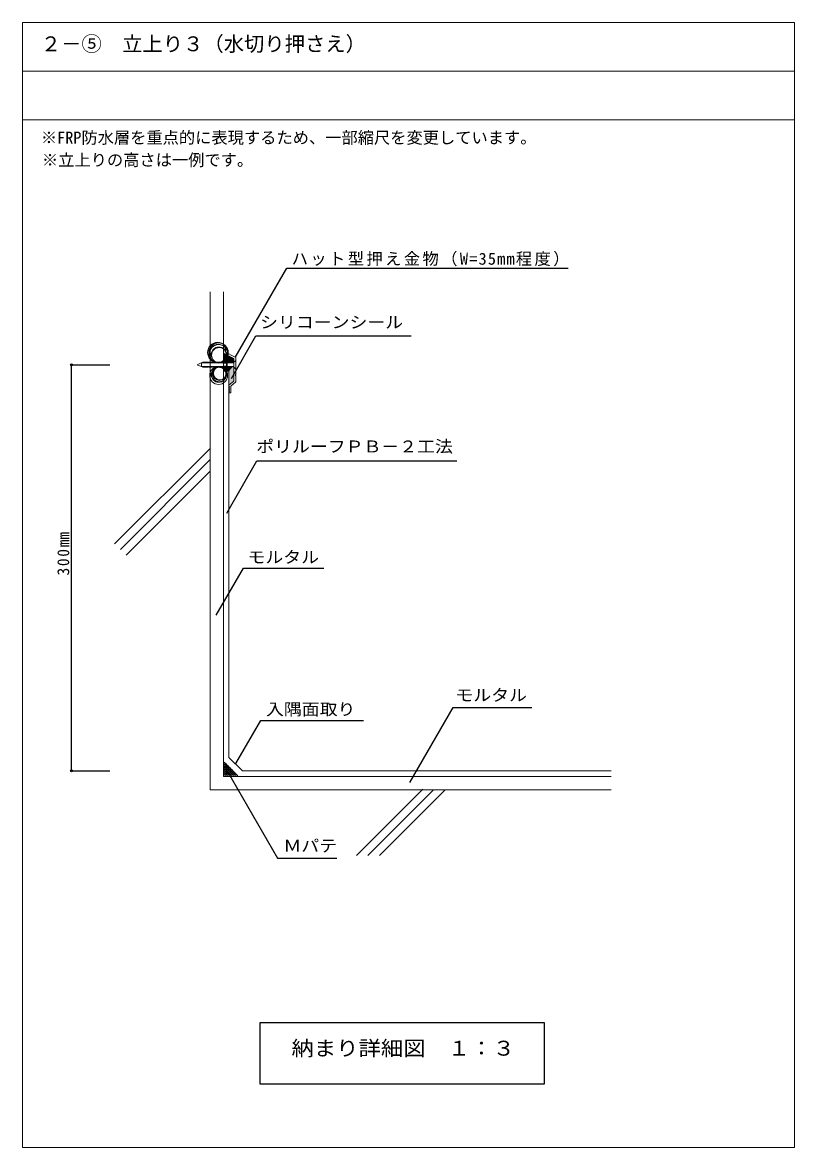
# Model space of a CAD drawing. Units: millimetres, scale not verified. Extents: x -286 to 284, y -488 to 343.
import ezdxf
from ezdxf.enums import TextEntityAlignment as Align

# ---------------------------------------------------------------- set-up
doc = ezdxf.new("R2010")
doc.units = ezdxf.units.MM
doc.header["$LTSCALE"] = 3
doc.header["$PDMODE"] = 32
doc.header["$PDSIZE"] = 1.5
doc.layers.add('0-0_躯体', color=7, linetype='Continuous', lineweight=18)
doc.layers.add('0-A', color=6, linetype='Continuous', lineweight=18)
for name, color, linetype in [('0-1_文字・引き出し線など', 4, 'Continuous'), ('0-2_ハッチ・塗りつぶしなど', 8, 'Continuous'), ('1-0', 7, 'Continuous')]:
    doc.layers.add(name, color=color, linetype=linetype)
doc.styles.add('ＭＳ ゴシック', font='')
doc.styles.get('ＭＳ ゴシック').set_extended_font_data('MS Gothic')

# ---------------------------------------------------------------- blocks, each defined once
blk = doc.blocks.new('AIGNBL01010004(1)')
at = {"layer": '0-0_躯体'}
for p, q in [((391.002, 827.048), (391.002, 827.701)), ((391.002, 824.808), (391.002, 824.157)), ((399.218, 827.733), (401.737, 828.082)), ((399.218, 824.123), (401.737, 823.776)), ((402.329, 827.737), (402.13, 827.544)), ((402.329, 824.119), (402.13, 824.314)), ((405.44, 827.721), (402.316, 827.721)), ((405.44, 824.137), (402.316, 824.137)), ((404.115, 829.17), (403.524, 829.251)), ((403.753, 829.477), (403.849, 828.917)), ((403.753, 822.381), (403.85, 822.939)), ((403.769, 822.371), (403.886, 822.948)), ((405.432, 827.053), (405.432, 825.918)), ((405.432, 824.805), (405.432, 825.938))]:
    blk.add_line(p, q, dxfattribs=at)
for points in [[(398.643, 827.735), (398.163, 827.285), (398.163, 827.707), (397.939, 827.707), (397.251, 827.272), (397.251, 827.694), (397.06, 827.694), (396.368, 827.285), (396.368, 827.707), (396.163, 827.707), (395.488, 827.299), (395.488, 827.707), (395.295, 827.707), (394.593, 827.272), (394.593, 827.707), (394.399, 827.707), (393.698, 827.272), (393.698, 827.72), (393.475, 827.72), (392.814, 827.272), (392.814, 827.707), (392.607, 827.707), (391.906, 827.285), (391.906, 827.707), (391.699, 827.707), (390.995, 827.272), (390.995, 827.694), (388.185, 827.694), (387.027, 827.036), (387.027, 824.822), (388.185, 824.162), (390.995, 824.162), (390.995, 824.584), (391.699, 824.15), (391.906, 824.15), (391.906, 824.572), (392.607, 824.15), (392.814, 824.15), (392.814, 824.584), (393.475, 824.137)], [(391.01, 827.701), (388.209, 827.699), (387.031, 827.024), (387.031, 825.906)], [(391.01, 824.157), (388.209, 824.159), (387.031, 824.834), (387.031, 825.95)], [(391.01, 827.272), (391.724, 827.709), (391.91, 827.709), (391.91, 827.048)], [(391.01, 824.584), (391.724, 824.147), (391.91, 824.147), (391.91, 824.808)], [(391.901, 827.051), (391.901, 827.272), (392.616, 827.709), (392.802, 827.709), (392.802, 827.048)], [(391.901, 824.807), (391.901, 824.584), (392.616, 824.147), (392.802, 824.147), (392.802, 824.808)], [(392.793, 827.051), (392.793, 827.272), (393.508, 827.709), (393.693, 827.709), (393.693, 827.048)], [(392.793, 824.807), (392.793, 824.584), (393.508, 824.147), (393.693, 824.147), (393.693, 824.808)], [(393.475, 824.137), (393.698, 824.137), (393.698, 824.584), (394.399, 824.15), (394.593, 824.15), (394.593, 824.584), (395.295, 824.15), (395.488, 824.15), (395.488, 824.559), (396.163, 824.15), (396.368, 824.15), (396.368, 824.572), (397.06, 824.162), (397.251, 824.162), (397.251, 824.584), (397.939, 824.15), (398.163, 824.15), (398.163, 824.572), (398.643, 824.123), (402.052, 823.652)], [(393.682, 827.051), (393.682, 827.272), (394.395, 827.709), (394.584, 827.709), (394.584, 827.048)], [(393.682, 824.807), (393.682, 824.584), (394.395, 824.147), (394.584, 824.147), (394.584, 824.808)], [(394.571, 827.051), (394.571, 827.272), (395.287, 827.709), (395.473, 827.709), (395.473, 827.048)], [(394.571, 824.807), (394.571, 824.584), (395.287, 824.147), (395.473, 824.147), (395.473, 824.808)], [(395.463, 827.051), (395.463, 827.272), (396.177, 827.709), (396.362, 827.709), (396.362, 827.048)], [(395.463, 824.807), (395.463, 824.584), (396.177, 824.147), (396.362, 824.147), (396.362, 824.808)], [(396.354, 827.051), (396.354, 827.272), (397.069, 827.709), (397.255, 827.709), (397.255, 827.048)], [(396.354, 824.807), (396.354, 824.584), (397.069, 824.147), (397.255, 824.147), (397.255, 824.808)], [(397.245, 827.051), (397.245, 827.272), (397.961, 827.709), (398.146, 827.709), (398.146, 827.072)], [(397.245, 824.807), (397.245, 824.584), (397.961, 824.147), (398.146, 824.147), (398.146, 824.798)], [(399.213, 827.721), (398.628, 827.721), (398.163, 827.272)], [(399.213, 824.137), (398.628, 824.137), (398.163, 824.584)], [(405.796, 825.928), (405.796, 828.064), (405.437, 827.72), (402.351, 827.72), (402.116, 827.551), (399.222, 827.285)], [(399.222, 824.572), (402.116, 824.307), (402.351, 824.137), (405.437, 824.137), (405.796, 823.796), (405.796, 825.928)], [(405.432, 827.341), (405.432, 827.718), (405.781, 828.036), (405.776, 825.928)], [(405.432, 824.516), (405.432, 824.14), (405.781, 823.821), (405.776, 825.928)]]:
    blk.add_lwpolyline(points, dxfattribs=at)
for points in [[(405.44, 827.053), (405.793, 827.372), (403.26, 827.053)], [(405.44, 824.805), (405.793, 824.486), (403.26, 824.805)]]:
    blk.add_lwpolyline(points, close=True, dxfattribs=at)
for centre, radius in [((398.809, 834.986), 7.424), ((399.441, 834.878), 7.188), ((399.233, 834.043), 6.898), ((399.527, 833.999), 6.721), ((399.613, 833.306), 5.639), ((399.987, 832.987), 5.611), ((399.558, 817.974), 6.606), ((399.613, 818.552), 5.639), ((400.005, 818.903), 5.574), ((400.034, 819.156), 4.928), ((400.515, 819.525), 4.804)]:
    blk.add_circle(centre, radius, dxfattribs=at)
blk = doc.blocks.new('AIGNBL01010005(1)')
at = {"layer": '0-0_躯体'}
blk.add_lwpolyline([(383.724, 825.868), (386.756, 824.464), (410.31, 824.464), (412.185, 822.559), (412.185, 829.118), (410.31, 827.292), (386.756, 827.292)], close=True, dxfattribs=at)

msp = doc.modelspace()

# ---------------------------------------------------------------- linework, layer by layer
at = {"layer": '0-0_躯体', "color": 6}
for p, q in [((-147.82, 76.082), (-147.82, 143.997)), ((-147.82, 90.118), (-147.82, 79.987)), ((-147.82, -223.918), (-147.82, 77.597)), ((-147.82, -223.918), (148.373, -223.918))]:
    msp.add_line(p, q, dxfattribs=at)
at = {"layer": '0-0_躯体'}
for p, q in [((-137.82, 76.082), (-137.82, 143.997)), ((-137.789, 98.646), (-130.32, 94.646)), ((-136.262, 99.529), (-129.612, 95.968)), ((-130.32, 94.646), (-130.32, 78.1)), ((-129.612, 95.968), (-128.82, 95.41)), ((-128.82, 95.41), (-128.82, 83.01)), ((-137.82, 74.432), (-137.82, 90.118)), ((-133.82, 75.1), (-130.32, 78.1)), ((-133.82, 75.1), (-133.82, 74.41)), ((-132.32, 74.41), (-128.82, 77.41)), ((-129.22, 82.41), (-128.82, 83.01)), ((-137.82, 74.181), (-137.82, -213.918)), ((-133.82, -192.918), (-133.82, 74.766)), ((-133.32, 73.91), (-133.82, 74.41)), ((-133.82, 73.41), (-133.32, 73.91)), ((-133.32, 70.91), (-133.82, 71.41)), ((-133.82, 70.41), (-133.32, 70.91)), ((-133.82, 69.41), (-132.32, 69.41)), ((-132.32, 74.41), (-132.32, 69.41)), ((-133.82, -192.918), (-133.82, -199.918)), ((-133.82, -199.918), (-123.82, -209.918)), ((148.373, -213.918), (-137.82, -213.918)), ((-123.82, -209.918), (-116.678, -209.918)), ((-112.678, -209.918), (-116.678, -209.918)), ((-112.678, -209.918), (148.373, -209.918))]:
    msp.add_line(p, q, dxfattribs=at)
at = {"layer": '0-0_躯体', "color": 4}
for p, q in [((-147.82, 28.343), (-218.265, -42.102)), ((-147.83, 19.848), (-214.022, -46.344)), ((-147.876, 11.316), (-209.779, -50.587)), ((-39.72, -272.388), (9.297, -223.371)), ((-31.235, -272.388), (17.063, -224.09)), ((-22.75, -272.388), (25.72, -223.918))]:
    msp.add_line(p, q, dxfattribs=at)
at = {"layer": '0-0_躯体'}
for points in [[(-133.82, 75.1), (-133.82, 85.324), (-137.527, 85.324)], [(-129.22, 82.41), (-128.82, 81.81), (-128.82, 77.41)], [(-133.82, 73.41), (-133.32, 72.91), (-133.82, 72.41), (-133.32, 71.91), (-133.82, 71.41)], [(-133.82, 70.41), (-133.32, 69.91), (-133.82, 69.41)]]:
    msp.add_lwpolyline(points, dxfattribs=at)
at = {"layer": '0-0_躯体', "color": 4}
for p in [(-136.5, -205), (-136.5, -206.5), (-136.5, -208), (-135, -206.5), (-135, -208), (-133.5, -208), (-136.5, -209.5), (-136.5, -211), (-136.5, -212.5), (-135, -209.5), (-135, -211), (-135, -212.5), (-133.5, -209.5), (-133.5, -211), (-133.5, -212.5), (-132, -209.5), (-132, -211), (-132, -212.5), (-130.5, -211), (-130.5, -212.5), (-129, -212.5)]:
    msp.add_point(p, dxfattribs=at)
at = {"layer": '0-0_躯体', "color": 8}
msp.add_solid([(-137.789, 98.646), (-137.762, 91.961), (-130.32, 94.646), (-130.695, 91.532)], dxfattribs=at)
at = {"layer": '0-1_文字・引き出し線など'}
for p, q in [((-113.778, 122.328), (-91.195, 161.444)), ((-91.195, 161.444), (58.729, 161.444)), ((58.729, 161.444), (116.658, 161.444)), ((-129.334, 95.384), (-113.778, 122.328)), ((-132.041, 79.875), (-113.864, 111.358)), ((-113.864, 111.358), (-20.52, 111.358)), ((-20.52, 111.358), (0.784, 111.358)), ((-250.141, -209.918), (-250.141, 90.082)), ((-250.141, 90.082), (-221.74, 90.082)), ((-143.278, -94.887), (-123.179, -60.074)), ((-0.171, -218.471), (31.794, -163.107)), ((-128.753, -204.497), (-110.374, -172.664)), ((-250.141, -209.918), (-221.74, -209.918))]:
    msp.add_line(p, q, dxfattribs=at)
at = {"layer": '0-1_文字・引き出し線など', "color": 7}
for p, q in [((-136.262, 104.41), (-137.661, 104.41)), ((-136.262, 99.529), (-136.262, 104.41)), ((-137.355, -203.453), (-127.355, -213.453))]:
    msp.add_line(p, q, dxfattribs=at)
at = {"layer": '0-1_文字・引き出し線など'}
for points in [[(-135.41, -19.437), (-113.146, 19.125), (-74.807, 19.125), (34.535, 19.125)], [(-123.179, -60.074), (-89.089, -60.074), (-63.866, -60.074)], [(31.794, -163.107), (66.296, -163.107), (89.874, -163.107)], [(-110.374, -172.664), (-61.844, -172.664), (-34.587, -172.664)], [(-134.863, -210.308), (-97.929, -274.281), (-54.184, -274.281)]]:
    msp.add_lwpolyline(points, dxfattribs=at)
at = {"layer": '0-1_文字・引き出し線など', "color": 6}
for p in [(-250.141, 90.082), (-250.141, -209.918)]:
    msp.add_point(p, dxfattribs=at)
at = {"layer": '0-2_ハッチ・塗りつぶしなど'}
for points in [[(-130.786, 88.806), (-137.762, 88.443), (-133.82, 85.324)], [(-137.762, 88.443), (-137.527, 85.324), (-133.82, 85.324)], [(-133.82, 75.1), (-130.251, 88.294), (-130.786, 88.806)], [(-130.786, 88.806), (-133.82, 85.324), (-133.82, 75.1)], [(-133.82, 75.1), (-130.318, 78.088), (-130.251, 88.294)]]:
    msp.add_solid(points, dxfattribs=at)
at = {"layer": '0-A'}
for p, q in [((-286.255, 306.922), (283.739, 306.922)), ((-286.255, 270.922), (283.739, 270.922))]:
    msp.add_line(p, q, dxfattribs=at)
msp.add_lwpolyline([(-286.255, 342.922), (-286.255, -488.069), (283.739, -488.069), (283.739, 342.922)], close=True, dxfattribs=at)
at = {"layer": '1-0'}
msp.add_lwpolyline([(-110.917, -440.949), (99.083, -440.949), (99.083, -395.949), (-110.917, -395.949)], close=True, dxfattribs=at)

# ---------------------------------------------------------------- block references
at = {"layer": '0-2_ハッチ・塗りつぶしなど'}
for name in ['AIGNBL01010004(1)', 'AIGNBL01010005(1)']:
    msp.add_blockref(name, (-541.005, -735.76), dxfattribs=at)

# ---------------------------------------------------------------- texts
at = {"layer": '0-1_文字・引き出し線など', "color": 7, "style": 'ＭＳ ゴシック'}
msp.add_text('※立上りの高さは一例です。', height=8.798, dxfattribs=at).set_placement((-271.919, 234.346), align=Align.BOTTOM_LEFT)
at = {"layer": '0-1_文字・引き出し線など', "color": 7, "style": 'ＭＳ ゴシック', "width": 1.1}
for s, p in [('シリコーンシール', (-110.824, 114.499)), ('ポリルーフＰＢ－２工法', (-113.689, 22.719)), ('モルタル', (-120.104, -58.993)), ('モルタル', (33.403, -160.925)), ('入隅面取り', (-106.45, -171.391)), ('Ｍパテ', (-93.617, -272.253))]:
    msp.add_text(s, height=8.798, dxfattribs=at).set_placement(p, align=Align.BOTTOM_LEFT)
at = {"layer": '0-1_文字・引き出し線など', "color": 7, "insert": (-87.511, 162.868), "char_height": 8.798, "attachment_point": 7, "style": 'ＭＳ ゴシック'}
msp.add_mtext('\\T1.15;ハット型押え金物（W=35mm程度）', dxfattribs=at)
at = {"layer": '0-1_文字・引き出し線など', "color": 7, "insert": (-251.641, -65.543), "char_height": 8.798, "attachment_point": 7, "rotation": 90, "style": 'ＭＳ ゴシック'}
msp.add_mtext('\\T1.22;\\W0.95;300㎜', dxfattribs=at)
at = {"layer": '0-A', "color": 7, "style": 'ＭＳ ゴシック'}
for s, height, p in [('２－⑤\u3000立上り３（水切り押さえ）', 11, (-272.717, 318.365)), ('※FRP防水層を重点的に表現するため、一部縮尺を変更しています。', 8.798, (-272.717, 250.865))]:
    msp.add_text(s, height=height, dxfattribs=at).set_placement(p, align=Align.BOTTOM_LEFT)
at = {"layer": '1-0', "style": 'ＭＳ ゴシック', "width": 1.1}
msp.add_text('納まり詳細図\u3000１：３', height=11, dxfattribs=at).set_placement((-87.667, -423.521), align=Align.BOTTOM_LEFT)

doc.saveas('drawing.dxf')
